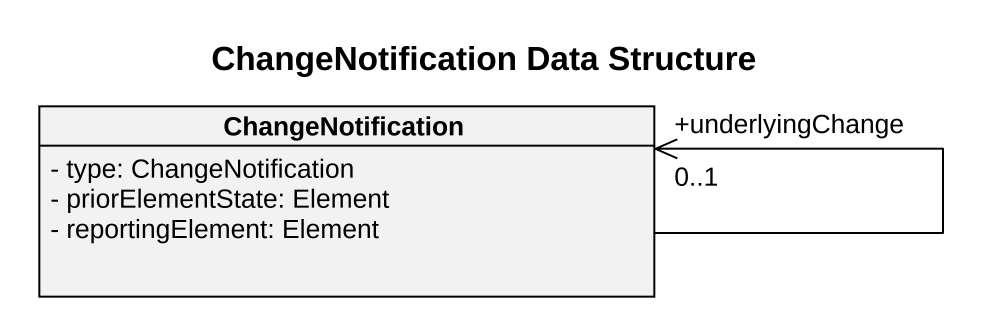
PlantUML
@startuml
title ChangeNotification Data Structure
hide circle
hide empty members
skinparam classAttributeIconSize 0
class ChangeNotification {
  - type: ChangeNotification
  - priorElementState: Element
  - reportingElement: Element
}
ChangeNotification --> "+underlyingChange\n0..1" ChangeNotification
@enduml
